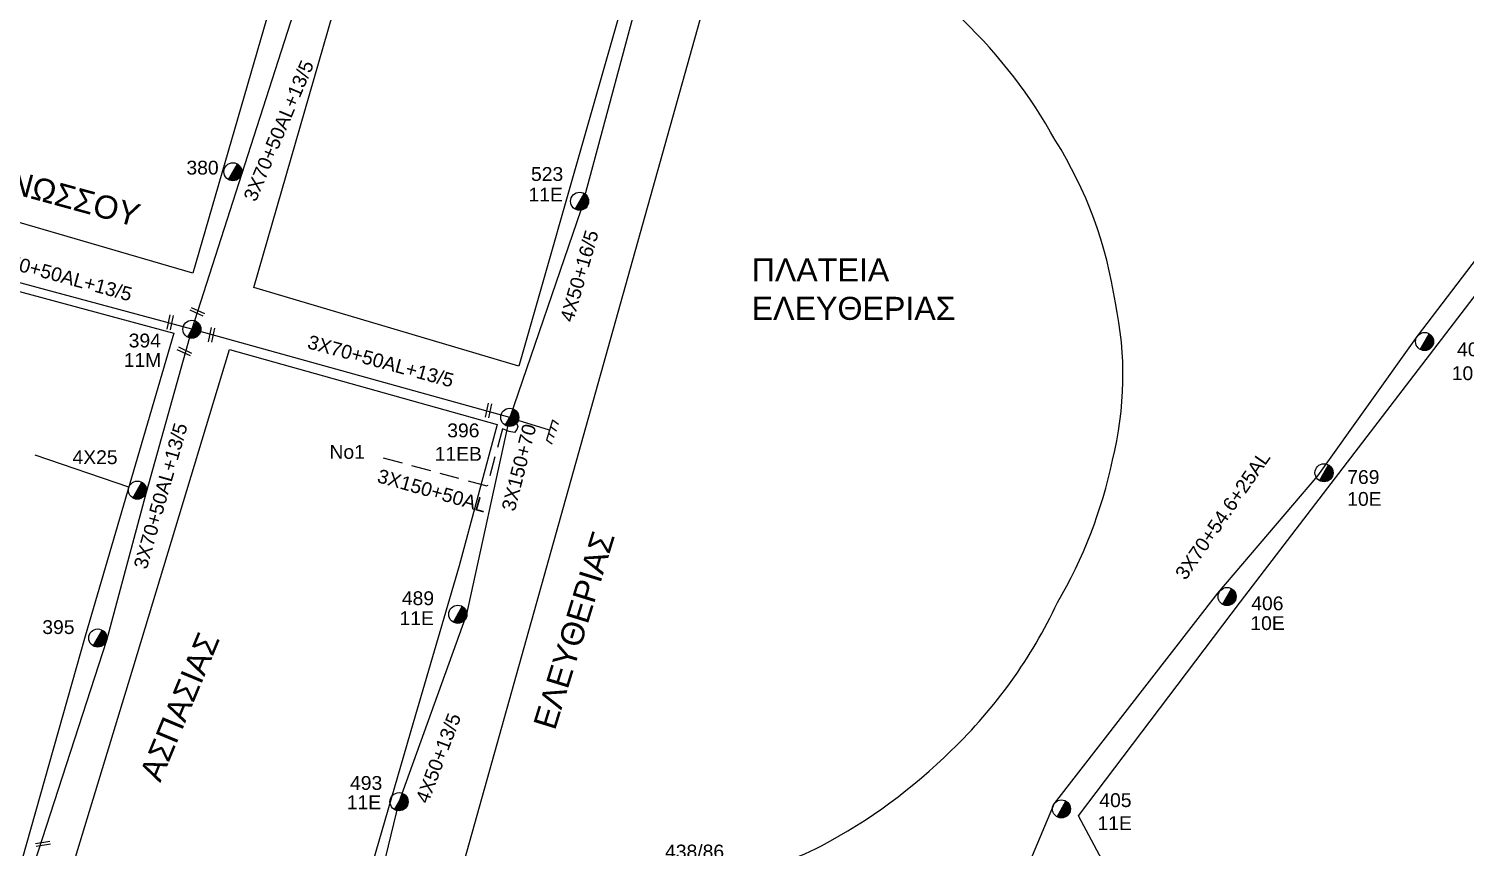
# Model space of a CAD drawing. Header units: millimetres. Extents: x 72 to 3039, y -786 to 786.
# Drawn here: x 937.2 to 1124.3, y 472.4 to 578.9 of the extents above; entities that cross this region are included whole.
import ezdxf

# ---------------------------------------------------------------- set-up
doc = ezdxf.new("R2010")
doc.units = ezdxf.units.MM
doc.linetypes.add('DASHED', pattern=[19.05, 12.7, -6.35])
for name, color, linetype in [('Άγνωστα', 7, 'Continuous'), ('Γείωση', 7, 'Continuous'), ('Γυμνά εναέρια ΧΤ (3Φ)   4x50AL', 7, 'Continuous'), ('Γυμνά εναέρια ΧΤ και ΦΟΠ (3Φ)   4x50+16AL', 7, 'Continuous'), ('Εναέρια παροχή ΧΤ 4x25', 7, 'SYN_LINE'), ('Επιγραφές - Σχήματα', 7, 'Continuous'), ('Καλώδια ΧΤ   3x150+50AL XLPE', 7, 'DASHED'), ('Καλώδια ΧΤ   3x150+70AL', 7, 'DASHED'), ('Μηχανική τομή', 7, 'Continuous'), ('Στύλος ΦΜ', 7, 'Continuous'), ('Στύλος ΦΜ @ 1', 7, 'Continuous'), ('Συνεστραμμένα ΧΤ   3x70+54.6+25 AL', 7, 'SYN_LINE'), ('Υπόβαθρο ΔΕΗ', 7, 'Continuous')]:
    doc.layers.add(name, color=color, linetype=linetype)
doc.styles.get("Standard").update_dxf_attribs({"font": 'arial.ttf'})
doc.linetypes.add('SYN_LINE', pattern='A,0.5,-0.0001,["/\\/\\/\\/",Standard,S=0.1,R=0,X=0,Y=-0.05],-0.25', length=0.7501)

# ---------------------------------------------------------------- blocks, each defined once
blk = doc.blocks.new('ΥΠΑΡΧΩΝ ΤΣΙΜΕΝΤΕΝΙΟΣ ΣΤΥΛΟΣ')
at = {"layer": 'Στύλος ΦΜ'}
blk.add_hatch(color=7, dxfattribs=at).paths.add_polyline_path([(-1.29, -2.28, 0.574793), (2.62, 0, 0.268822), (1.3, 2.27)])
at = {"layer": 'Στύλος ΦΜ', "color": 7}
blk.add_line((-1.29, -2.28), (1.3, 2.27), dxfattribs=at)
blk.add_circle((0, 0), 2.62, dxfattribs=at)
at = {"layer": 'Στύλος ΦΜ', "flags": 4}
for tag, p in [('ΑΡΙΘΜΟΣ', (-4.68, 8.05)), ('ΤΥΠΟΣ', (-4.91, 3.03))]:
    blk.add_attdef(tag, p, '', height=4, dxfattribs=at)
blk = doc.blocks.new('ΓΕΙΩΣΗ')
at = {"layer": 'Γείωση', "ltscale": 40}
for p, q in [((-2.34, 11.45), (-3, 9.45)), ((-0.34, 11.45), (-1, 9.45)), ((0, 9.45), (0, 0)), ((1.66, 11.45), (1, 9.45)), ((3.66, 11.45), (3, 9.45))]:
    blk.add_line(p, q, dxfattribs=at)
blk.add_lwpolyline([(-3, 9.45), (3, 9.45)], dxfattribs=at)
blk = doc.blocks.new('ΜΗΧΑΝΙΚΗ ΤΟΜΗ')
at = {"layer": 'Μηχανική τομή', "ltscale": 40}
for p, q in [((-1.89, 0.78), (1.89, 0.78)), ((1.89, 0), (-1.89, 0))]:
    blk.add_line(p, q, dxfattribs=at)

msp = doc.modelspace()

# ---------------------------------------------------------------- linework, layer by layer
at = {"layer": 'Άγνωστα', "color": 2}
msp.add_lwpolyline([(981.83, 619.14), (972.44, 583.45), (964.87, 559.94), (958.41, 539.8), (952.45, 518.53), (947.29, 499.29), (937.87, 470.26), (939.52, 461.56), (942.87, 447.85)], dxfattribs=at)
at = {"layer": 'Άγνωστα', "color": 5}
msp.add_lwpolyline([(999.81, 528.32), (958.41, 539.8), (917.59, 550.77)], dxfattribs=at)
at = {"layer": 'Γυμνά εναέρια ΧΤ (3Φ)   4x50AL', "color": 5}
msp.add_lwpolyline([(975.31, 451.34), (981.94, 463.96), (985.39, 478.29), (994.23, 502.69), (999.81, 528.32)], dxfattribs=at)
at = {"layer": 'Γυμνά εναέρια ΧΤ και ΦΟΠ (3Φ)   4x50+16AL', "color": 5}
msp.add_lwpolyline([(1022.48, 604.93), (1017.97, 588.43), (1009.05, 555.29), (999.81, 528.32)], dxfattribs=at)
at = {"layer": 'Εναέρια παροχή ΧΤ 4x25', "ltscale": 15}
msp.add_lwpolyline([(950.21, 519.23), (938, 523.41)], dxfattribs=at)
at = {"layer": 'Καλώδια ΧΤ   3x150+50AL XLPE', "color": 5, "ltscale": 0.2}
msp.add_lwpolyline([(1000.7, 527.56), (1000.85, 527.15), (1000.74, 526.74), (1000.44, 526.34), (999.74, 526.47), (998.86, 526.85), (996.88, 519.38), (982.27, 523.3)], dxfattribs=at)
at = {"layer": 'Συνεστραμμένα ΧΤ   3x70+54.6+25 AL', "color": 173, "ltscale": 20}
msp.add_lwpolyline([(1145.68, 573.12), (1130.27, 554.99), (1118.02, 538.91), (1105.01, 520.72), (1091.99, 505.42), (1070.74, 478.07), (1060.79, 454.41)], dxfattribs=at)
at = {"layer": 'Υπόβαθρο ΔΕΗ'}
for points in [[(925.73, 632.41), (979.44, 619.28), (958.55, 547.12), (920.56, 558.16), (925.73, 632.41)], [(987.07, 616.54), (1020.86, 604.66), (1000.99, 535), (966.48, 545.22), (987.07, 616.54)], [(1146.92, 572.06), (1155.32, 571.35), (1170.56, 569.14), (1190.98, 566.07), (1193.68, 563.23), (1127.15, 468.05), (1077.62, 469.46), (1073.9, 476.43), (1094.98, 504.33), (1146.92, 572.06)], [(919.02, 549.27), (956.07, 539.29), (944.52, 499.84), (933.92, 462.38), (899.01, 460.65), (896.03, 465.47), (901.58, 484.83), (912.83, 525.83), (919.14, 549.24)], [(998.18, 527.38), (993.23, 509), (987.25, 488.56), (981.48, 468.81), (980.92, 465.22), (943.68, 463.5), (942.18, 467.51), (950.75, 495.73), (963.31, 537.15), (998.18, 527.38)]]:
    msp.add_lwpolyline(points, dxfattribs=at)
msp.add_lwpolyline([(1029.05, 596.04), (992.62, 466.13, 0.050573), (1015.85, 464.83, 0.075383), (1040.43, 472.55, 0.073386), (1057.32, 484.96, 0.091332), (1071.15, 504.21, 0.081766), (1078.31, 522.75, 0.114006), (1078.69, 543.23, 0.103312), (1070.87, 564.4, 0.074717), (1058.87, 580.02, 0.097859), (1039.99, 593.09, 0.087072), (1029.05, 596.04, -2.171243)], format="xyb", dxfattribs=at)

# ---------------------------------------------------------------- block references
at = {"layer": 'Γείωση', "xscale": 0.4499999999998255, "yscale": 0.4499999999998255, "zscale": 0.4499999999998255, "rotation": 252.6881679673853}
msp.add_blockref('ΓΕΙΩΣΗ', (1000.92, 527.93), dxfattribs=at)
at = {"layer": 'Μηχανική τομή'}
for p, xscale, yscale, zscale, rotation in [((959.03, 541.9), 0.4999999999998948, 0.4999999999998948, 0.4999999999998948, 335.2276138661755), ((955.38, 540.73), 0.499999999999854, 0.499999999999854, 0.499999999999854, 258.1105732431395), ((960.79, 539.1), 0.4999999999998598, 0.4999999999998598, 0.4999999999998598, 258.1105732431363), ((957.36, 536.74), 0.4999999999998948, 0.4999999999998948, 0.4999999999998948, 335.2276138661755), ((996.84, 529.26), 0.499999999999854, 0.499999999999854, 0.499999999999854, 258.1105732431395), ((938.98, 473), 0.4999999999997565, 0.4999999999997565, 0.4999999999997565, 189.2976279951109)]:
    msp.add_blockref('ΜΗΧΑΝΙΚΗ ΤΟΜΗ', p, dxfattribs=dict(at, xscale=xscale, yscale=yscale, zscale=zscale, rotation=rotation))
at = {"layer": 'Στύλος ΦΜ @ 1', "ltscale": 40}
ref = msp.add_blockref('ΥΠΑΡΧΩΝ ΤΣΙΜΕΝΤΕΝΙΟΣ ΣΤΥΛΟΣ', (963.75, 560.3), dxfattribs=dict(at, xscale=0.4499999999998181, yscale=0.4499999999998181, zscale=0.4499999999998181))
ref.add_attrib('ΑΡΙΘΜΟΣ', '380', (957.7, 559.94), dxfattribs={"layer": 'Στύλος ΦΜ', "height": 1.8, "flags": 4})
ref = msp.add_blockref('ΥΠΑΡΧΩΝ ΤΣΙΜΕΝΤΕΝΙΟΣ ΣΤΥΛΟΣ', (1008.91, 556.46), dxfattribs=dict(at, xscale=0.4499999999998181, yscale=0.4499999999998181, zscale=0.4499999999998181))
ref.add_attrib('ΤΥΠΟΣ', '11Ε', (1002.25, 556.43), dxfattribs={"layer": 'Στύλος ΦΜ', "height": 1.8, "flags": 4})
ref.add_attrib('ΑΡΙΘΜΟΣ', '523', (1002.58, 559.11), dxfattribs={"layer": 'Στύλος ΦΜ', "height": 1.8, "flags": 4})
ref = msp.add_blockref('ΥΠΑΡΧΩΝ ΤΣΙΜΕΝΤΕΝΙΟΣ ΣΤΥΛΟΣ', (958.41, 539.8), dxfattribs=dict(at, xscale=0.4499999999998181, yscale=0.4499999999998181, zscale=0.4499999999998181))
ref.add_attrib('ΤΥΠΟΣ', '11Μ', (949.53, 534.89), dxfattribs={"layer": 'Στύλος ΦΜ', "height": 1.8, "flags": 4})
ref.add_attrib('ΑΡΙΘΜΟΣ', '394', (950.18, 537.43), dxfattribs={"layer": 'Στύλος ΦΜ', "height": 1.8, "flags": 4})
ref = msp.add_blockref('ΥΠΑΡΧΩΝ ΤΣΙΜΕΝΤΕΝΙΟΣ ΣΤΥΛΟΣ', (1118.96, 538.2), dxfattribs=dict(at, xscale=0.4499999999998181, yscale=0.4499999999998181, zscale=0.4499999999998181))
ref.add_attrib('ΤΥΠΟΣ', '10Ε', (1122.5, 533.17), dxfattribs={"layer": 'Στύλος ΦΜ', "height": 1.8, "flags": 4})
ref.add_attrib('ΑΡΙΘΜΟΣ', '407', (1123.19, 536.28), dxfattribs={"layer": 'Στύλος ΦΜ', "height": 1.8, "flags": 4})
ref = msp.add_blockref('ΥΠΑΡΧΩΝ ΤΣΙΜΕΝΤΕΝΙΟΣ ΣΤΥΛΟΣ', (999.81, 528.33), dxfattribs=dict(at, xscale=0.4499999999998181, yscale=0.4499999999998181, zscale=0.4499999999998181))
ref.add_attrib('ΤΥΠΟΣ', '11ΕΒ', (990.03, 522.67), dxfattribs={"layer": 'Στύλος ΦΜ', "height": 1.8, "flags": 4})
ref.add_attrib('ΑΡΙΘΜΟΣ', '396', (991.67, 525.73), dxfattribs={"layer": 'Στύλος ΦΜ', "height": 1.8, "flags": 4})
ref = msp.add_blockref('ΥΠΑΡΧΩΝ ΤΣΙΜΕΝΤΕΝΙΟΣ ΣΤΥΛΟΣ', (1105.87, 521.11), dxfattribs=dict(at, xscale=0.4499999999998181, yscale=0.4499999999998181, zscale=0.4499999999998181))
ref.add_attrib('ΤΥΠΟΣ', '10Ε', (1108.89, 516.81), dxfattribs={"layer": 'Στύλος ΦΜ', "height": 1.8, "flags": 4})
ref.add_attrib('ΑΡΙΘΜΟΣ', '769', (1108.89, 519.66), dxfattribs={"layer": 'Στύλος ΦΜ', "height": 1.8, "flags": 4})
at = {"layer": 'Στύλος ΦΜ @ 1', "ltscale": 40, "xscale": 0.4499999999998181, "yscale": 0.4499999999998181, "zscale": 0.4499999999998181}
msp.add_blockref('ΥΠΑΡΧΩΝ ΤΣΙΜΕΝΤΕΝΙΟΣ ΣΤΥΛΟΣ', (951.32, 518.85), dxfattribs=at)
at = {"layer": 'Στύλος ΦΜ @ 1', "ltscale": 40}
ref = msp.add_blockref('ΥΠΑΡΧΩΝ ΤΣΙΜΕΝΤΕΝΙΟΣ ΣΤΥΛΟΣ', (993.05, 502.69), dxfattribs=dict(at, xscale=0.4499999999998181, yscale=0.4499999999998181, zscale=0.4499999999998181))
ref.add_attrib('ΤΥΠΟΣ', '11Ε', (985.46, 501.29), dxfattribs={"layer": 'Στύλος ΦΜ', "height": 1.8, "flags": 4})
ref.add_attrib('ΑΡΙΘΜΟΣ', '489', (985.76, 503.88), dxfattribs={"layer": 'Στύλος ΦΜ', "height": 1.8, "flags": 4})
ref = msp.add_blockref('ΥΠΑΡΧΩΝ ΤΣΙΜΕΝΤΕΝΙΟΣ ΣΤΥΛΟΣ', (1093.24, 505), dxfattribs=dict(at, xscale=0.4499999999998181, yscale=0.4499999999998181, zscale=0.4499999999998181))
ref.add_attrib('ΤΥΠΟΣ', '10Ε', (1096.27, 500.64), dxfattribs={"layer": 'Στύλος ΦΜ', "height": 1.8, "flags": 4})
ref.add_attrib('ΑΡΙΘΜΟΣ', '406', (1096.39, 503.21), dxfattribs={"layer": 'Στύλος ΦΜ', "height": 1.8, "flags": 4})
ref = msp.add_blockref('ΥΠΑΡΧΩΝ ΤΣΙΜΕΝΤΕΝΙΟΣ ΣΤΥΛΟΣ', (946.15, 499.6), dxfattribs=dict(at, xscale=0.4499999999998181, yscale=0.4499999999998181, zscale=0.4499999999998181))
ref.add_attrib('ΑΡΙΘΜΟΣ', '395', (938.93, 500.12), dxfattribs={"layer": 'Στύλος ΦΜ', "height": 1.8, "flags": 4})
ref = msp.add_blockref('ΥΠΑΡΧΩΝ ΤΣΙΜΕΝΤΕΝΙΟΣ ΣΤΥΛΟΣ', (985.39, 478.29), dxfattribs=dict(at, xscale=0.4499999999998181, yscale=0.4499999999998181, zscale=0.4499999999998181))
ref.add_attrib('ΤΥΠΟΣ', '11Ε', (978.58, 477.31), dxfattribs={"layer": 'Στύλος ΦΜ', "height": 1.8, "flags": 4})
ref.add_attrib('ΑΡΙΘΜΟΣ', '493', (979.01, 479.83), dxfattribs={"layer": 'Στύλος ΦΜ', "height": 1.8, "flags": 4})
ref = msp.add_blockref('ΥΠΑΡΧΩΝ ΤΣΙΜΕΝΤΕΝΙΟΣ ΣΤΥΛΟΣ', (1071.67, 477.35), dxfattribs=dict(at, xscale=0.4499999999998181, yscale=0.4499999999998181, zscale=0.4499999999998181))
ref.add_attrib('ΤΥΠΟΣ', '11Ε', (1076.37, 474.6), dxfattribs={"layer": 'Στύλος ΦΜ', "height": 1.8, "flags": 4})
ref.add_attrib('ΑΡΙΘΜΟΣ', '405', (1076.6, 477.59), dxfattribs={"layer": 'Στύλος ΦΜ', "height": 1.8, "flags": 4})

# ---------------------------------------------------------------- texts
at = {"layer": 'Άγνωστα', "char_height": 1.8, "width": 16.2172, "attachment_point": 1}
for insert, rotation in [((965.07, 556.99), 67.0753), ((931.91, 550.3), 344.7583), ((973.81, 539.09), 344.7583), ((950.79, 508.94), 74.1166)]:
    msp.add_mtext('3X70+50AL+13/5', dxfattribs=dict(at, insert=insert, rotation=rotation))
at = {"layer": 'Γυμνά εναέρια ΧΤ (3Φ)   4x50AL', "insert": (987.49, 478.57), "char_height": 1.8, "width": 36.4294, "attachment_point": 1, "rotation": 69.2656}
msp.add_mtext('4X50+13/5', dxfattribs=at)
at = {"layer": 'Γυμνά εναέρια ΧΤ και ΦΟΠ (3Φ)   4x50+16AL', "insert": (1006.32, 541.11), "char_height": 1.8, "width": 36.4294, "attachment_point": 1, "rotation": 74.0216}
msp.add_mtext('4X50+16/5', dxfattribs=at)
at = {"layer": 'Εναέρια παροχή ΧΤ 4x25', "insert": (942.86, 524.04), "char_height": 1.8, "width": 16.2172, "attachment_point": 1}
msp.add_mtext('4X25', dxfattribs=at)
at = {"layer": 'Επιγραφές - Σχήματα', "char_height": 3, "attachment_point": 1}
for s, insert, width, rotation in [('KNΩΣΣOY', (932.44, 561.29), 25.3283, 344.7583), ('EΛEYΘEPIAΣ', (1002.83, 488.36), 33.9385, 72.8847), ('AΣΠAΣIAΣ', (951.52, 481.84), 16.2172, 67.4706)]:
    msp.add_mtext(s, dxfattribs=dict(at, insert=insert, width=width, rotation=rotation))
at = {"layer": 'Επιγραφές - Σχήματα', "width": 16.2172, "attachment_point": 1}
for s, insert, char_height in [('ΠΛΑΤΕΙΑ ΕΛΕΥΘΕΡΙΑΣ', (1031.31, 549.02), 3), ('No1', (976.33, 524.73), 1.8), ('438/86', (1020.04, 472.7), 1.8)]:
    msp.add_mtext(s, dxfattribs=dict(at, insert=insert, char_height=char_height))
at = {"layer": 'Καλώδια ΧΤ   3x150+50AL XLPE', "insert": (982.91, 521.65), "char_height": 1.8, "width": 16.2172, "attachment_point": 1, "rotation": 344.1018}
msp.add_mtext('3X150+50AL', dxfattribs=at)
at = {"layer": 'Καλώδια ΧΤ   3x150+70AL', "insert": (998.72, 516.44), "char_height": 1.8, "width": 36.4294, "attachment_point": 1, "rotation": 75.7773}
msp.add_mtext('3X150+70', dxfattribs=at)
at = {"layer": 'Συνεστραμμένα ΧΤ   3x70+54.6+25 AL', "insert": (1086.35, 508.05), "char_height": 1.8, "width": 16.2172, "attachment_point": 1, "rotation": 55.3024}
msp.add_mtext('3X70+54.6+25AL', dxfattribs=at)

doc.saveas('drawing.dxf')
